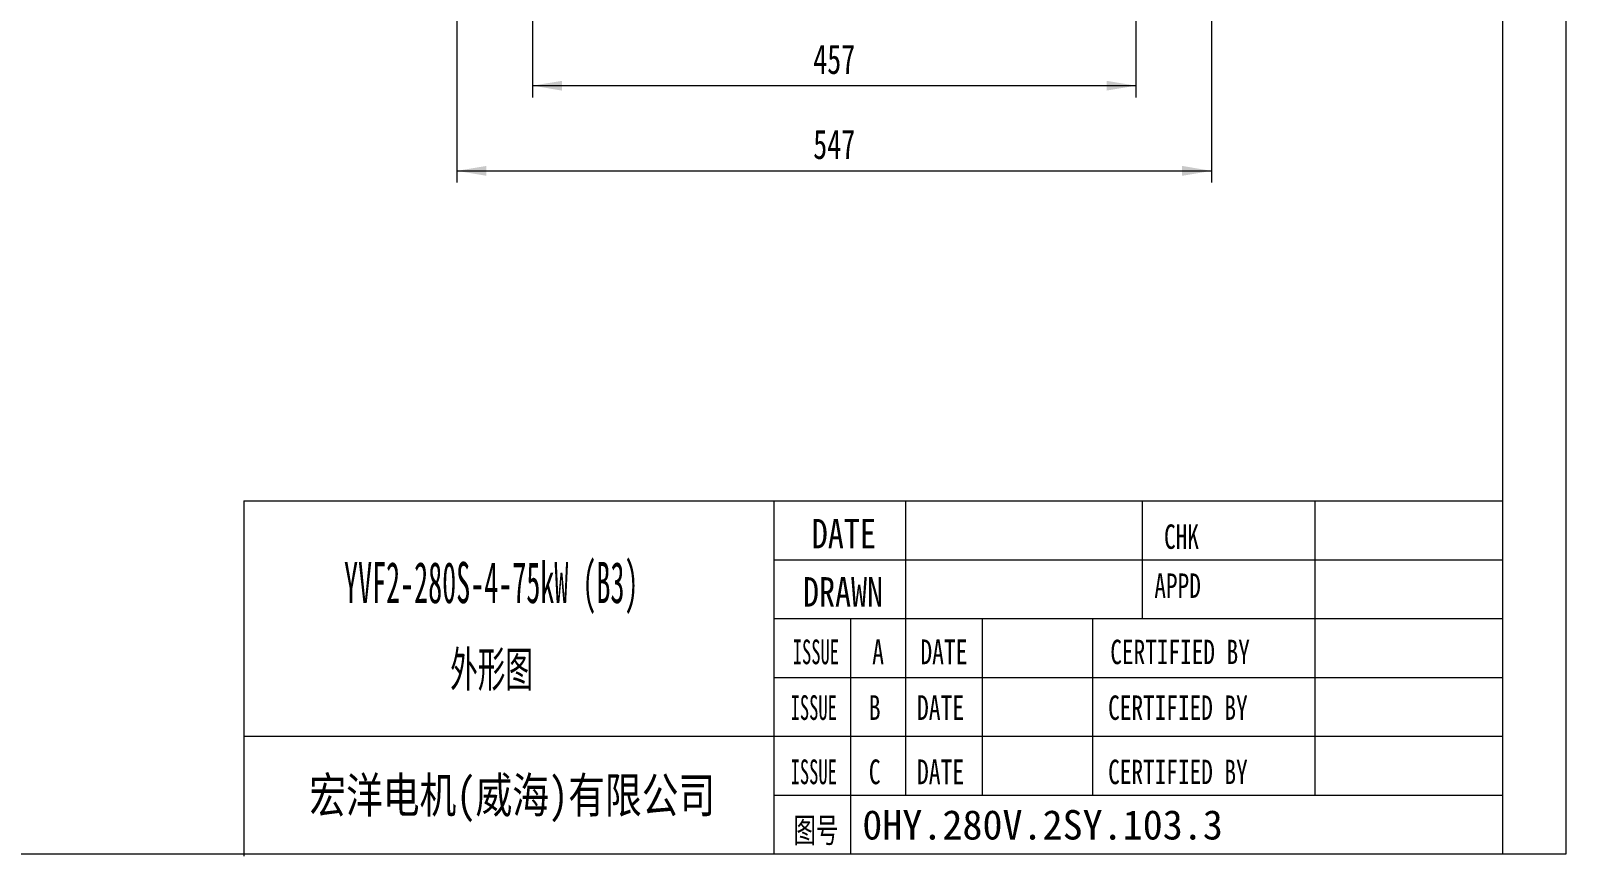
# Model space of a CAD drawing. Header units: millimetres. Extents: x -298 to -8, y -1102 to -893.
# Drawn here: x -138.6 to -8.2, y -1102.5 to -1032.3 of the extents above; entities that cross this region are included whole.
import ezdxf
from ezdxf.enums import TextEntityAlignment as Align

# ---------------------------------------------------------------- set-up
doc = ezdxf.new("R2010")
doc.units = ezdxf.units.MM
doc.header["$LTSCALE"] = 0.333333
doc.layers.get('0').update_dxf_attribs({"lineweight": 18})
for name, color, linetype, lineweight in [('5', 6, 'Continuous', 18), ('INTE_DIM', 3, 'Continuous', 18), ('INTE_TEXT', 6, 'Continuous', 18), ('INTE_THICK', 7, 'Continuous', 18), ('INTE_THIN', 2, 'Continuous', 18), ('尺寸线层', 3, 'Continuous', 18)]:
    doc.layers.add(name, color=color, linetype=linetype, lineweight=lineweight)
doc.styles.get("Standard").update_dxf_attribs({"font": 'txt', "width": 0.7})
doc.styles.add('仿宋', font='')
doc.styles.get('仿宋').set_extended_font_data('宋体')
doc.dimstyles.new('GEN-ISO', dxfattribs={"dimtxt": 2.5, "dimasz": 2.5, "dimexe": 1, "dimexo": 0, "dimgap": 1, "dimtad": 1, "dimdsep": 46, "dimtxsty": 'Standard', "dimcen": 0, "dimdle": 5, "dimclrd": 3, "dimclre": 3, "dimclrt": 2, "dimadec": 0, "dimazin": 0, "dimtfac": 0.71, "dimtdec": 3, "dimtmove": 0, "dimatfit": 0, "dimfxl": 1, "dimtolj": 1, "dimarcsym": 0})

# ---------------------------------------------------------------- blocks, each defined once
blk = doc.blocks.new('*X13')
at = {"layer": '5', "linetype": 'Continuous'}
for points in [[(-102.38, -1044.25), (-99.88, -1043.83), (-99.88, -1044.67)], [(-38.31, -1044.25), (-40.81, -1043.83), (-40.81, -1044.67)]]:
    blk.add_hatch(color=3, dxfattribs=at).paths.add_polyline_path(points, flags=0)
at = {"layer": '5', "color": 3, "linetype": 'Continuous'}
for p, q in [((-102.38, -1025.45), (-102.38, -1045.25)), ((-38.31, -1025.45), (-38.31, -1045.25)), ((-102.38, -1044.25), (-38.31, -1044.25))]:
    blk.add_line(p, q, dxfattribs=at)
at = {"layer": '5', "color": 2, "insert": (-70.35, -1042.01), "char_height": 2.5, "width": 6.8833, "attachment_point": 5}
blk.add_mtext('547', dxfattribs=at)
blk = doc.blocks.new('*X14')
at = {"layer": '5', "linetype": 'Continuous'}
for points in [[(-95.96, -1037.01), (-93.46, -1036.6), (-93.46, -1037.43)], [(-44.73, -1037.01), (-47.23, -1036.6), (-47.23, -1037.43)]]:
    blk.add_hatch(color=3, dxfattribs=at).paths.add_polyline_path(points, flags=0)
at = {"layer": '5', "color": 3, "linetype": 'Continuous'}
for p, q in [((-95.96, -1025.45), (-95.96, -1038.01)), ((-44.73, -1025.45), (-44.73, -1038.01)), ((-95.96, -1037.01), (-44.73, -1037.01))]:
    blk.add_line(p, q, dxfattribs=at)
at = {"layer": '5', "color": 2, "insert": (-70.35, -1034.78), "char_height": 2.5, "width": 7, "attachment_point": 5}
blk.add_mtext('457', dxfattribs=at)

msp = doc.modelspace()

# ---------------------------------------------------------------- linework, layer by layer
msp.add_line((-120.484, -1072.292), (-13.592, -1072.292))
at = {"layer": 'INTE_DIM'}
for p, q in [((-75.471, -1077.292), (-13.592, -1077.292)), ((-75.471, -1082.292), (-13.592, -1082.292)), ((-75.471, -1087.292), (-13.592, -1087.292)), ((-120.484, -1092.292), (-13.592, -1092.292)), ((-75.471, -1097.292), (-13.592, -1097.292))]:
    msp.add_line(p, q, dxfattribs=at)
at = {"layer": 'INTE_THICK'}
for p, q in [((-8.192, -1102.292), (-8.192, -892.958)), ((-13.592, -1102.292), (-13.592, -898.358)), ((-120.484, -1072.292), (-120.484, -1102.492)), ((-298.192, -1102.292), (-8.192, -1102.292))]:
    msp.add_line(p, q, dxfattribs=at)
at = {"layer": 'INTE_THIN'}
for p, q in [((-75.471, -1072.292), (-75.471, -1102.292)), ((-64.297, -1072.292), (-64.297, -1097.292)), ((-44.164, -1082.292), (-44.164, -1072.292)), ((-29.535, -1072.292), (-29.535, -1097.292)), ((-68.971, -1082.292), (-68.971, -1102.292)), ((-57.797, -1082.292), (-57.797, -1097.292)), ((-48.407, -1082.292), (-48.407, -1097.292))]:
    msp.add_line(p, q, dxfattribs=at)

# ---------------------------------------------------------------- texts
at = {"layer": 'INTE_TEXT'}
for s, height, width, p in [('DATE', 2.5, 0.8, (-69.532, -1076.326)), ('DRAWN', 2.5, 0.8, (-69.601, -1081.273)), ('外形图', 3, 0.6, (-99.447, -1088.098)), ('ISSUE', 2.0995, 0.55, (-71.906, -1086.169)), ('A', 2.1, 0.7, (-66.625, -1086.169)), ('DATE', 2.0995, 0.7, (-61.035, -1086.169)), ('ISSUE', 2.0995, 0.55, (-72.088, -1090.905)), ('B', 2.1, 0.7, (-66.911, -1090.905)), ('DATE', 2.0995, 0.7, (-61.321, -1090.905)), ('ISSUE', 2.0995, 0.55, (-72.088, -1096.364)), ('C', 2.1, 0.7, (-66.911, -1096.364)), ('DATE', 2.0995, 0.7, (-61.321, -1096.364)), ('图号', 2.0995, 0.7, (-71.906, -1101.323))]:
    msp.add_text(s, height=height, dxfattribs=dict(at, width=width)).set_placement(p, align=Align.CENTER)
at = {"layer": 'INTE_TEXT', "width": 0.7}
for s, p in [('CHK', (-42.345, -1076.367)), ('APPD', (-43.169, -1080.531))]:
    msp.add_text(s, height=2.0736, dxfattribs=at).set_placement(p)
at = {"layer": 'INTE_TEXT'}
for s, insert, char_height, width, attachment_point in [('{\\W0.5;YVF2-280S-4-75kW (B3)}', (-99.47, -1081.911), 3.5, 38.29583, 8), ('CERTIFIED BY', (-46.908, -1086.196), 2.0736, 18.39802, 7), ('CERTIFIED BY', (-47.09, -1090.932), 2.0736, 18.39802, 7), ('CERTIFIED BY', (-47.09, -1096.391), 2.0736, 18.39802, 7)]:
    msp.add_mtext(s, dxfattribs=dict(at, insert=insert, char_height=char_height, width=width, attachment_point=attachment_point))
at = {"layer": 'INTE_TEXT', "insert": (-97.686, -1099.595), "char_height": 3, "width": 58.05, "attachment_point": 8, "line_spacing_factor": 0.59988}
msp.add_mtext('{\\W0.8;宏洋电机(威海)有限公司}', dxfattribs=at)
at = {"layer": '尺寸线层', "insert": (-67.966, -1098.565), "char_height": 2.5, "width": 53.70218, "attachment_point": 1, "style": '仿宋'}
msp.add_mtext('0HY.280V.2SY.103.3', dxfattribs=at)

# ---------------------------------------------------------------- dimensions: what is measured, and where the dimension line sits
at = {"layer": '5', "color": 3}
dim = msp.add_linear_dim(base=(-38.307, -1044.248), p1=(-102.384, -1025.451), p2=(-38.307, -1025.451), angle=0, text='547', dimstyle='GEN-ISO', override={"dimscale": 1, "dimsah": 1}, dxfattribs=at)
dim.commit()
dim.dimension.update_dxf_attribs({"geometry": '*X13', "text_midpoint": (-70.345, -1042.012)})
dim = msp.add_linear_dim(base=(-44.733, -1037.013), p1=(-95.958, -1025.451), p2=(-44.733, -1025.451), text='457', dimstyle='GEN-ISO', override={"dimscale": 1, "dimsah": 1}, dxfattribs=at)
dim.commit()
dim.dimension.update_dxf_attribs({"geometry": '*X14', "text_midpoint": (-70.345, -1034.777)})

doc.saveas('drawing.dxf')
